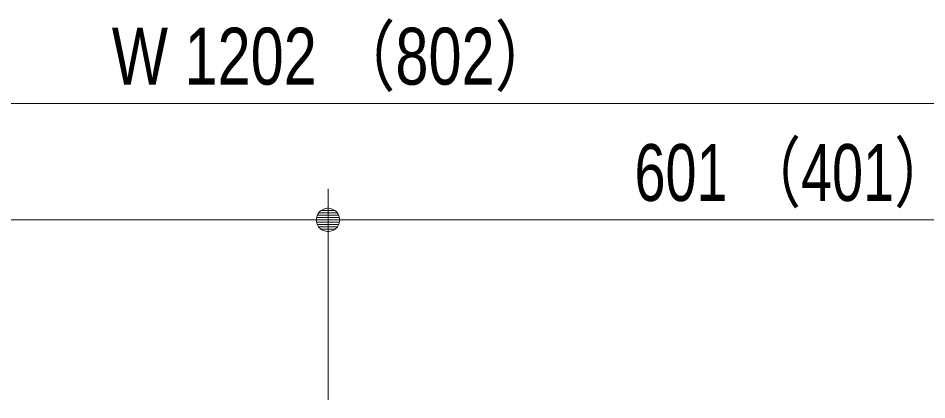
# Model space of a CAD drawing. Units: millimetres, scale not verified. Extents: x -6062 to 6062, y -3045 to 3045.
# Drawn here: x -4922 to -4336, y -1056 to -810 of the extents above; entities that cross this region are included whole.
import ezdxf
from ezdxf.enums import TextEntityAlignment as Align

# ---------------------------------------------------------------- set-up
doc = ezdxf.new("R2010")
doc.units = ezdxf.units.MM
doc.header["$LTSCALE"] = 20
doc.layers.add('0-3_0', color=7, linetype='Continuous', lineweight=9)
doc.layers.add('0-4_2寸法-1', color=7, linetype='Continuous', lineweight=9)
doc.styles.add('ＭＳ Ｐゴシック', font='')
doc.styles.get('ＭＳ Ｐゴシック').set_extended_font_data('MS PGothic')

# ---------------------------------------------------------------- blocks, each defined once
blk = doc.blocks.new('_Dot')
at = {"layer": '0-3_0'}
for p, q in [((-10, 0), (-20, 0)), ((9.78, 2), (-9.78, 2)), ((7.99, 6), (-7.99, 6)), ((9.16, -3.98), (-9.16, -3.98)), ((6, -7.98), (-6, -7.98))]:
    blk.add_line(p, q, dxfattribs=at)
for points in [[(10, 0), (9.92, 1.25), (9.69, 2.49), (9.3, 3.68), (8.76, 4.82), (8.09, 5.88), (7.29, 6.85), (6.37, 7.71), (5.36, 8.44), (4.26, 9.05), (3.09, 9.51), (1.87, 9.82), (0.63, 9.98), (-0.63, 9.98), (-1.87, 9.82), (-3.09, 9.51), (-4.26, 9.05), (-5.36, 8.44), (-6.37, 7.71), (-7.29, 6.85), (-8.09, 5.88), (-8.76, 4.82), (-9.3, 3.68), (-9.69, 2.49), (-9.92, 1.25), (-10, 0), (0, 0)], [(-10, 0), (-9.92, -1.25), (-9.69, -2.49), (-9.3, -3.68), (-8.76, -4.82), (-8.09, -5.88), (-7.29, -6.85), (-6.37, -7.71), (-5.36, -8.44), (-4.26, -9.05), (-3.09, -9.51), (-1.87, -9.82), (-0.63, -9.98), (0.63, -9.98), (1.87, -9.82), (3.09, -9.51), (4.26, -9.05), (5.36, -8.44), (6.37, -7.71), (7.29, -6.85), (8.09, -5.88), (8.76, -4.82), (9.3, -3.68), (9.69, -2.49), (9.92, -1.25), (10, 0), (0, 0)]]:
    blk.add_lwpolyline(points, close=True, dxfattribs=at)

msp = doc.modelspace()

# ---------------------------------------------------------------- linework, layer by layer
at = {"layer": '0-4_2寸法-1'}
for p, q in [((-4136.51, -865), (-5308.49, -865)), ((-4722.5, -1056), (-4722.5, -920)), ((-4722.5, -1056), (-4722.5, -920)), ((-5308.49, -940), (-4737.51, -940)), ((-4136.51, -940), (-4707.49, -940))]:
    msp.add_line(p, q, dxfattribs=at)

# ---------------------------------------------------------------- block references
at = {"layer": '0-4_2寸法-1', "xscale": 0.7503418, "yscale": 0.7503418}
msp.add_blockref('_Dot', (-4722.5, -940), dxfattribs=at)
at = {"layer": '0-4_2寸法-1', "xscale": 0.7503418, "yscale": 0.7503418, "rotation": 180}
msp.add_blockref('_Dot', (-4722.5, -940), dxfattribs=at)

# ---------------------------------------------------------------- texts
at = {"layer": '0-4_2寸法-1', "style": 'ＭＳ Ｐゴシック'}
for s, height, width, p in [('W 1202 （802）', 36.69, 0.8, (-4862.07, -863.81)), ('601 （401）', 36.66, 0.75, (-4524.7, -938.81))]:
    msp.add_text(s, height=height, dxfattribs=dict(at, width=width)).set_placement(p, align=Align.BOTTOM_LEFT)

doc.saveas('drawing.dxf')
